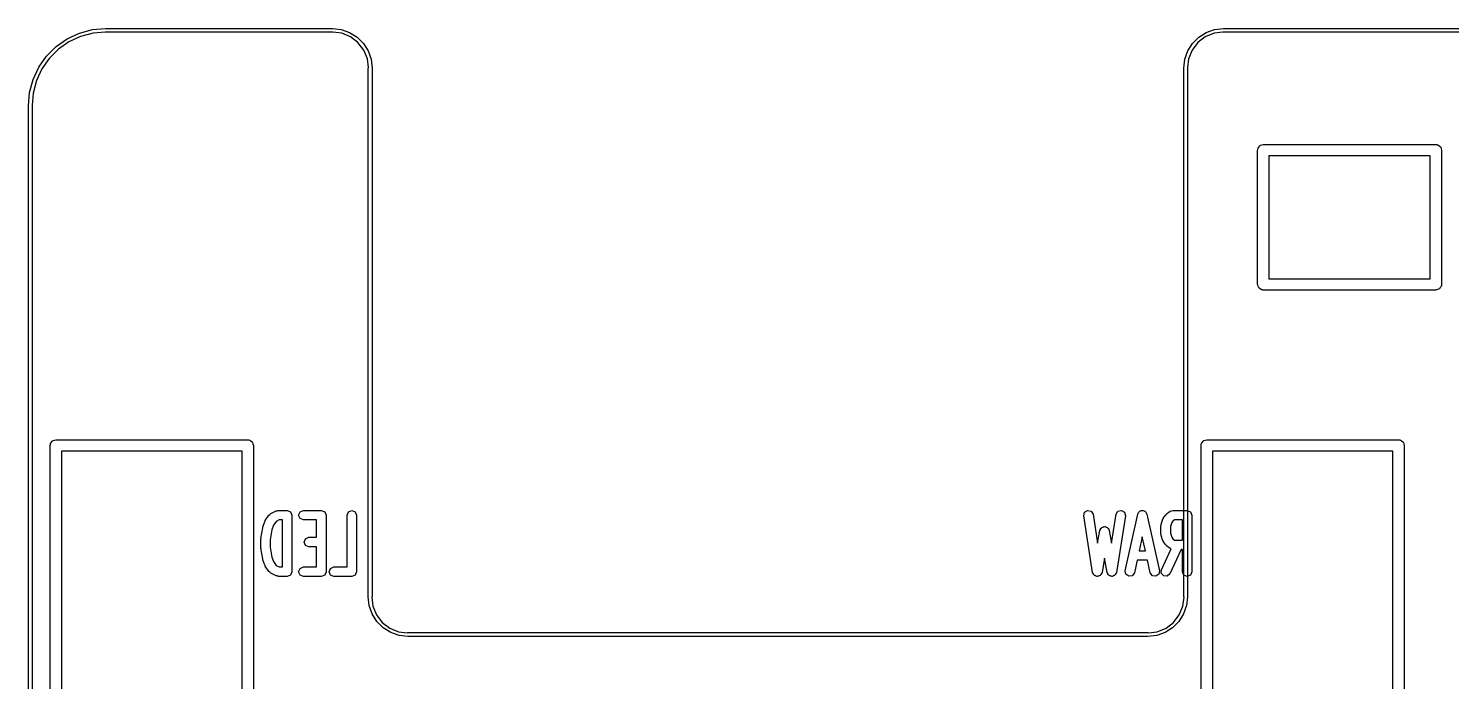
# Model space of a CAD drawing. Extents: x 62 to 223, y -188 to -37.
# Drawn here: x 88.21 to 107.06, y -50.92 to -42.27 of the extents above; entities that cross this region are included whole.
import ezdxf

# ---------------------------------------------------------------- set-up
doc = ezdxf.new("R2010")
doc.units = 0
doc.layers.add('BLACK', color=7, linetype='CONTINUOUS')

msp = doc.modelspace()

# ---------------------------------------------------------------- linework, layer by layer
at = {"layer": 'BLACK', "linetype": 'CONTINUOUS'}
for p, q in [((88.7265, -42.407), (88.8885, -42.3315)), ((88.9043, -42.375), (88.7497, -42.4471)), ((88.8885, -42.3315), (89.0611, -42.2852)), ((89.0691, -42.3308), (88.9043, -42.375)), ((89.0611, -42.2852), (89.239, -42.2696)), ((89.2315, -42.3166), (89.0691, -42.3308)), ((89.239, -42.3197), (89.2315, -42.3166)), ((89.239, -42.2696), (89.239, -42.2697)), ((89.239, -42.2697), (92.239, -42.2697)), ((92.239, -42.3197), (89.239, -42.3197)), ((92.239, -42.2697), (92.2391, -42.2697)), ((92.2466, -42.3166), (92.239, -42.3197)), ((92.2391, -42.2697), (92.2391, -42.2697)), ((92.2391, -42.2697), (92.3559, -42.2829)), ((92.363, -42.3319), (92.2466, -42.3166)), ((92.3559, -42.2829), (92.4668, -42.3217)), ((92.4786, -42.3798), (92.363, -42.3319)), ((92.4668, -42.3217), (92.5664, -42.3843)), ((92.5778, -42.456), (92.4786, -42.3798)), ((92.5664, -42.3843), (92.6495, -42.4674)), ((103.629, -42.4674), (103.712, -42.3842)), ((103.799, -42.3798), (103.7, -42.4559)), ((103.712, -42.3842), (103.811, -42.3217)), ((103.915, -42.3319), (103.799, -42.3798)), ((103.811, -42.3217), (103.922, -42.2828)), ((104.031, -42.3166), (103.915, -42.3319)), ((103.922, -42.2828), (104.039, -42.2696)), ((104.039, -42.3197), (104.031, -42.3166)), ((104.039, -42.2696), (104.039, -42.2697)), ((104.039, -42.2697), (104.039, -42.2697)), ((104.039, -42.2697), (104.039, -42.2697)), ((104.039, -42.2697), (126.985, -42.2697)), ((126.985, -42.3197), (104.039, -42.3197)), ((88.4538, -42.6358), (88.5802, -42.5095)), ((88.6099, -42.5449), (88.4893, -42.6656)), ((88.5802, -42.5095), (88.7265, -42.407)), ((88.7497, -42.4471), (88.6099, -42.5449)), ((92.6539, -42.5552), (92.5778, -42.456)), ((92.6495, -42.4674), (92.712, -42.5669)), ((92.7018, -42.6707), (92.6539, -42.5552)), ((92.712, -42.5669), (92.7508, -42.6779)), ((103.527, -42.6779), (103.566, -42.5669)), ((103.566, -42.5669), (103.629, -42.4674)), ((103.624, -42.5551), (103.576, -42.6707)), ((103.7, -42.4559), (103.624, -42.5551)), ((88.3514, -42.7822), (88.4538, -42.6358)), ((88.4893, -42.6656), (88.3914, -42.8053)), ((92.7171, -42.7873), (92.7018, -42.6707)), ((92.7508, -42.6779), (92.764, -42.7945)), ((103.514, -42.7947), (103.527, -42.6779)), ((103.576, -42.6707), (103.561, -42.7872)), ((88.2296, -43.1167), (88.2759, -42.9441)), ((88.3193, -42.96), (88.2752, -43.1248)), ((88.2759, -42.9441), (88.3514, -42.7822)), ((88.3914, -42.8053), (88.3193, -42.96)), ((92.7141, -42.7947), (92.7171, -42.7873)), ((92.7141, -49.7947), (92.7141, -42.7947)), ((92.764, -42.7945), (92.764, -42.7947)), ((92.764, -42.7947), (92.764, -49.7947)), ((103.514, -49.7947), (103.514, -42.7947)), ((103.561, -42.7872), (103.564, -42.7947)), ((103.564, -42.7947), (103.564, -49.7947)), ((88.2141, -43.2947), (88.2296, -43.1167)), ((88.2752, -43.1248), (88.261, -43.2873)), ((88.2141, -118.993), (88.2141, -43.2947)), ((88.261, -43.2873), (88.264, -43.2947)), ((88.264, -43.2947), (88.264, -119)), ((104.492, -43.8807), (104.494, -43.871)), ((104.492, -45.6587), (104.492, -43.8807)), ((104.493, -43.8677), (104.495, -43.8648)), ((104.494, -43.871), (104.493, -43.8677)), ((104.495, -43.8648), (104.497, -43.855)), ((104.497, -43.855), (104.509, -43.8401)), ((104.509, -43.8401), (104.519, -43.8232)), ((104.519, -43.8232), (104.525, -43.8209)), ((104.525, -43.8209), (104.529, -43.8157)), ((104.529, -43.8157), (104.549, -43.8124)), ((104.549, -43.8124), (104.567, -43.8057)), ((104.567, -43.8057), (106.853, -43.8057)), ((106.853, -43.8057), (106.863, -43.8074)), ((106.863, -43.8074), (106.866, -43.8068)), ((106.866, -43.8068), (106.869, -43.8085)), ((106.869, -43.8085), (106.879, -43.8102)), ((106.879, -43.8102), (106.894, -43.8227)), ((106.894, -43.8227), (106.91, -43.8325)), ((106.91, -43.8325), (106.913, -43.8389)), ((106.913, -43.8389), (106.918, -43.8432)), ((106.918, -43.8432), (106.921, -43.8624)), ((106.921, -43.8624), (106.928, -43.8807)), ((106.928, -43.8807), (106.928, -45.6587)), ((104.642, -43.9557), (104.642, -45.5837)), ((106.778, -43.9557), (104.642, -43.9557)), ((106.778, -45.5837), (106.778, -43.9557)), ((104.642, -45.5837), (106.778, -45.5837)), ((104.499, -45.677), (104.492, -45.6587)), ((104.502, -45.6962), (104.499, -45.677)), ((104.507, -45.7005), (104.502, -45.6962)), ((104.51, -45.7069), (104.507, -45.7005)), ((104.526, -45.7167), (104.51, -45.7069)), ((104.541, -45.7292), (104.526, -45.7167)), ((104.551, -45.7309), (104.541, -45.7292)), ((104.554, -45.7326), (104.551, -45.7309)), ((104.557, -45.732), (104.554, -45.7326)), ((104.567, -45.7337), (104.557, -45.732)), ((106.853, -45.7337), (104.567, -45.7337)), ((106.871, -45.727), (106.853, -45.7337)), ((106.89, -45.7237), (106.871, -45.727)), ((106.895, -45.7185), (106.89, -45.7237)), ((106.901, -45.7162), (106.895, -45.7185)), ((106.911, -45.6993), (106.901, -45.7162)), ((106.923, -45.6844), (106.911, -45.6993)), ((106.925, -45.6746), (106.923, -45.6844)), ((106.927, -45.6717), (106.925, -45.6746)), ((106.928, -45.6587), (106.926, -45.6684)), ((106.926, -45.6684), (106.927, -45.6717)), ((88.5027, -47.79), (88.5044, -47.7803)), ((88.5027, -78.27), (88.5027, -47.79)), ((88.5038, -47.777), (88.5055, -47.7741)), ((88.5044, -47.7803), (88.5038, -47.777)), ((88.5055, -47.7741), (88.5072, -47.7643)), ((88.5072, -47.7643), (88.5197, -47.7494)), ((88.5197, -47.7494), (88.5295, -47.7325)), ((88.5295, -47.7325), (88.5358, -47.7302)), ((88.5358, -47.7302), (88.5402, -47.725)), ((88.5402, -47.725), (88.5594, -47.7217)), ((88.5594, -47.7217), (88.5777, -47.715)), ((88.5777, -47.715), (91.1177, -47.715)), ((88.6527, -47.865), (88.6527, -78.195)), ((91.0427, -47.865), (88.6527, -47.865)), ((91.0427, -78.195), (91.0427, -47.865)), ((91.1177, -47.715), (91.1274, -47.7167)), ((91.1274, -47.7167), (91.1307, -47.7161)), ((91.1307, -47.7161), (91.1336, -47.7178)), ((91.1336, -47.7178), (91.1434, -47.7195)), ((91.1434, -47.7195), (91.1583, -47.732)), ((91.1583, -47.732), (91.1752, -47.7418)), ((91.1752, -47.7418), (91.1775, -47.7481)), ((91.1775, -47.7481), (91.1827, -47.7525)), ((91.1827, -47.7525), (91.186, -47.7717)), ((91.186, -47.7717), (91.1927, -47.79)), ((91.1927, -47.79), (91.1927, -78.27)), ((103.743, -47.79), (103.744, -47.7803)), ((103.743, -73.9416), (103.743, -47.79)), ((103.744, -47.777), (103.746, -47.7741)), ((103.744, -47.7803), (103.744, -47.777)), ((103.746, -47.7741), (103.747, -47.7643)), ((103.747, -47.7643), (103.76, -47.7494)), ((103.76, -47.7494), (103.769, -47.7325)), ((103.769, -47.7325), (103.776, -47.7302)), ((103.776, -47.7302), (103.78, -47.725)), ((103.78, -47.725), (103.799, -47.7217)), ((103.799, -47.7217), (103.818, -47.715)), ((103.818, -47.715), (106.358, -47.715)), ((103.893, -47.865), (103.893, -74.2229)), ((106.283, -47.865), (103.893, -47.865)), ((106.283, -78.195), (106.283, -47.865)), ((106.358, -47.715), (106.367, -47.7167)), ((106.367, -47.7167), (106.371, -47.7161)), ((106.371, -47.7161), (106.374, -47.7178)), ((106.374, -47.7178), (106.383, -47.7195)), ((106.383, -47.7195), (106.398, -47.732)), ((106.398, -47.732), (106.415, -47.7418)), ((106.415, -47.7418), (106.417, -47.7481)), ((106.417, -47.7481), (106.423, -47.7525)), ((106.423, -47.7525), (106.426, -47.7717)), ((106.426, -47.7717), (106.433, -47.79)), ((106.433, -47.79), (106.433, -78.27)), ((91.3189, -48.8716), (91.3427, -48.8002)), ((91.3427, -48.8002), (91.3483, -48.7937)), ((91.3483, -48.7937), (91.35, -48.7853)), ((91.35, -48.7853), (91.3976, -48.7138)), ((91.3976, -48.7138), (91.411, -48.7048)), ((91.411, -48.7048), (91.4217, -48.6926)), ((91.4217, -48.6926), (91.4931, -48.6569)), ((91.4924, -48.797), (91.4586, -48.8476)), ((91.5358, -48.7753), (91.4924, -48.797)), ((91.4931, -48.6569), (91.5076, -48.6559)), ((91.5076, -48.6559), (91.521, -48.6503)), ((91.521, -48.6503), (91.6401, -48.6503)), ((91.5776, -48.7753), (91.5358, -48.7753)), ((91.5776, -49.4003), (91.5776, -48.7753)), ((91.6401, -48.6503), (91.6843, -48.6686)), ((91.6843, -48.6686), (91.7026, -48.7128)), ((91.7026, -48.7128), (91.7026, -49.4628)), ((91.7919, -48.7128), (91.8102, -48.6686)), ((91.8102, -48.757), (91.7919, -48.7128)), ((91.8102, -48.6686), (91.8544, -48.6503)), ((91.8544, -48.7753), (91.8102, -48.757)), ((91.8544, -48.6503), (92.0925, -48.6503)), ((92.03, -48.7753), (91.8544, -48.7753)), ((92.03, -49.0074), (92.03, -48.7753)), ((92.0925, -48.6503), (92.1367, -48.6686)), ((92.1367, -48.6686), (92.155, -48.7128)), ((92.155, -48.7128), (92.155, -49.4628)), ((92.4347, -48.7128), (92.453, -48.6686)), ((92.4347, -49.4003), (92.4347, -48.7128)), ((92.453, -48.6686), (92.4972, -48.6503)), ((92.4972, -48.6503), (92.5414, -48.6686)), ((92.5414, -48.6686), (92.5597, -48.7128)), ((92.5597, -48.7128), (92.5597, -49.4628)), ((102.188, -48.7226), (102.2, -48.6761)), ((102.307, -49.4726), (102.188, -48.7226)), ((102.2, -48.6761), (102.24, -48.6511)), ((102.24, -48.6511), (102.287, -48.6622)), ((102.287, -48.6622), (102.312, -48.703)), ((102.312, -48.703), (102.373, -49.0861)), ((102.556, -49.0861), (102.617, -48.703)), ((102.617, -48.703), (102.642, -48.6622)), ((102.74, -48.7226), (102.621, -49.4726)), ((102.642, -48.6622), (102.688, -48.6511)), ((102.688, -48.6511), (102.729, -48.6761)), ((102.729, -48.6761), (102.74, -48.7226)), ((102.737, -49.4492), (102.903, -48.6992)), ((102.903, -48.6992), (102.91, -48.6902)), ((102.91, -48.6902), (102.912, -48.6792)), ((102.912, -48.6792), (102.923, -48.6713)), ((102.923, -48.6713), (102.931, -48.6601)), ((102.931, -48.6601), (102.942, -48.6581)), ((102.942, -48.6581), (102.951, -48.6518)), ((102.951, -48.6518), (102.964, -48.6542)), ((102.964, -48.6542), (102.978, -48.6518)), ((102.978, -48.6518), (102.987, -48.6581)), ((102.987, -48.6581), (102.998, -48.6601)), ((102.998, -48.6601), (103.006, -48.6713)), ((103.006, -48.6713), (103.017, -48.6792)), ((103.017, -48.6792), (103.019, -48.6902)), ((103.019, -48.6902), (103.025, -48.6992)), ((103.025, -48.6992), (103.192, -49.4492)), ((103.215, -48.8359), (103.238, -48.7644)), ((103.238, -48.7644), (103.244, -48.758)), ((103.244, -48.758), (103.246, -48.7495)), ((103.246, -48.7495), (103.27, -48.7138)), ((103.27, -48.7138), (103.279, -48.7078)), ((103.279, -48.7078), (103.284, -48.6985)), ((103.284, -48.6985), (103.332, -48.6628)), ((103.332, -48.6628), (103.351, -48.6579)), ((103.351, -48.6579), (103.369, -48.6503)), ((103.368, -48.7921), (103.354, -48.8119)), ((103.39, -48.7753), (103.368, -48.7921)), ((103.369, -48.6503), (103.56, -48.6503)), ((103.497, -48.7753), (103.39, -48.7753)), ((103.497, -49.0431), (103.497, -48.7753)), ((103.56, -48.6503), (103.604, -48.6686)), ((103.604, -48.6686), (103.622, -48.7128)), ((103.622, -48.7128), (103.622, -49.4628)), ((91.2927, -49.0239), (91.3165, -48.8811)), ((91.3165, -48.8811), (91.3193, -48.8767)), ((91.3193, -48.8767), (91.3189, -48.8716)), ((91.439, -48.9065), (91.4169, -49.0394)), ((91.4586, -48.8476), (91.439, -48.9065)), ((102.373, -49.0861), (102.403, -48.9161)), ((102.403, -48.9161), (102.41, -48.9046)), ((102.41, -48.9046), (102.413, -48.8913)), ((102.413, -48.8913), (102.423, -48.8853)), ((102.423, -48.8853), (102.429, -48.8758)), ((102.429, -48.8758), (102.442, -48.8729)), ((102.442, -48.8729), (102.453, -48.8655)), ((102.453, -48.8655), (102.464, -48.8679)), ((102.464, -48.8679), (102.475, -48.8655)), ((102.475, -48.8655), (102.487, -48.8729)), ((102.487, -48.8729), (102.5, -48.8758)), ((102.5, -48.8758), (102.506, -48.8853)), ((102.506, -48.8853), (102.516, -48.8913)), ((102.516, -48.8913), (102.519, -48.9046)), ((102.519, -48.9046), (102.526, -48.9161)), ((102.526, -48.9161), (102.556, -49.0861)), ((103.211, -48.8556), (103.215, -48.8461)), ((103.211, -48.9628), (103.211, -48.8556)), ((103.215, -48.9723), (103.211, -48.9628)), ((103.215, -48.8461), (103.215, -48.8359)), ((103.215, -48.9826), (103.215, -48.9723)), ((103.238, -49.054), (103.215, -48.9826)), ((103.354, -48.8119), (103.336, -48.8658)), ((103.336, -48.8658), (103.336, -48.9526)), ((103.336, -48.9526), (103.354, -49.0065)), ((91.2919, -49.0342), (91.2939, -49.0292)), ((91.2919, -49.1414), (91.2919, -49.0342)), ((91.2939, -49.1464), (91.2919, -49.1414)), ((91.2939, -49.0292), (91.2927, -49.0239)), ((91.2927, -49.1516), (91.2939, -49.1464)), ((91.3165, -49.2945), (91.2927, -49.1516)), ((91.4169, -49.0394), (91.4169, -49.1362)), ((91.4169, -49.1362), (91.439, -49.2691)), ((91.8633, -49.0699), (91.8816, -49.0257)), ((91.8816, -49.1141), (91.8633, -49.0699)), ((91.8816, -49.0257), (91.9258, -49.0074)), ((91.9258, -49.1324), (91.8816, -49.1141)), ((91.9258, -49.0074), (92.03, -49.0074)), ((92.03, -49.1324), (91.9258, -49.1324)), ((92.03, -49.4003), (92.03, -49.1324)), ((102.964, -49.0009), (102.923, -49.186)), ((102.923, -49.186), (103.006, -49.186)), ((103.006, -49.186), (102.964, -49.0009)), ((103.217, -49.4364), (103.347, -49.1594)), ((103.244, -49.0605), (103.238, -49.054)), ((103.246, -49.0689), (103.244, -49.0605)), ((103.27, -49.1046), (103.246, -49.0689)), ((103.279, -49.1106), (103.27, -49.1046)), ((103.284, -49.1199), (103.279, -49.1106)), ((103.332, -49.1556), (103.284, -49.1199)), ((103.48, -49.1681), (103.331, -49.4892)), ((103.347, -49.1594), (103.332, -49.1556)), ((103.354, -49.0065), (103.368, -49.0264)), ((103.368, -49.0264), (103.39, -49.0431)), ((103.39, -49.0431), (103.497, -49.0431)), ((103.497, -49.1681), (103.48, -49.1681)), ((103.497, -49.4628), (103.497, -49.1681)), ((91.3193, -49.2988), (91.3165, -49.2945)), ((91.3189, -49.304), (91.3193, -49.2988)), ((91.3427, -49.3754), (91.3189, -49.304)), ((91.439, -49.2691), (91.4586, -49.3279)), ((91.4586, -49.3279), (91.4924, -49.3786)), ((102.464, -49.2842), (102.431, -49.4737)), ((102.498, -49.4737), (102.464, -49.2842)), ((102.896, -49.311), (102.859, -49.4763)), ((103.033, -49.311), (102.896, -49.311)), ((103.07, -49.4763), (103.033, -49.311)), ((91.3483, -49.3819), (91.3427, -49.3754)), ((91.35, -49.3903), (91.3483, -49.3819)), ((91.3976, -49.4617), (91.35, -49.3903)), ((91.411, -49.4707), (91.3976, -49.4617)), ((91.4216, -49.483), (91.411, -49.4707)), ((91.4931, -49.5187), (91.4216, -49.483)), ((91.4924, -49.3786), (91.5358, -49.4003)), ((91.5076, -49.5197), (91.4931, -49.5187)), ((91.521, -49.5253), (91.5076, -49.5197)), ((91.6401, -49.5253), (91.521, -49.5253)), ((91.5358, -49.4003), (91.5776, -49.4003)), ((91.6843, -49.507), (91.6401, -49.5253)), ((91.7026, -49.4628), (91.6843, -49.507)), ((91.7919, -49.4628), (91.8102, -49.4186)), ((91.8102, -49.507), (91.7919, -49.4628)), ((91.8102, -49.4186), (91.8544, -49.4003)), ((91.8544, -49.5253), (91.8102, -49.507)), ((91.8544, -49.4003), (92.03, -49.4003)), ((92.0925, -49.5253), (91.8544, -49.5253)), ((92.1367, -49.507), (92.0925, -49.5253)), ((92.155, -49.4628), (92.1367, -49.507)), ((92.1966, -49.4628), (92.2149, -49.4186)), ((92.2149, -49.507), (92.1966, -49.4628)), ((92.2149, -49.4186), (92.2591, -49.4003)), ((92.2591, -49.5253), (92.2149, -49.507)), ((92.2591, -49.4003), (92.4347, -49.4003)), ((92.4972, -49.5253), (92.2591, -49.5253)), ((92.5414, -49.507), (92.4972, -49.5253)), ((92.5597, -49.4628), (92.5414, -49.507)), ((102.315, -49.4847), (102.307, -49.4726)), ((102.318, -49.4986), (102.315, -49.4847)), ((102.327, -49.5043), (102.318, -49.4986)), ((102.332, -49.5134), (102.327, -49.5043)), ((102.346, -49.5167), (102.332, -49.5134)), ((102.358, -49.5243), (102.346, -49.5167)), ((102.369, -49.522), (102.358, -49.5243)), ((102.379, -49.5245), (102.369, -49.522)), ((102.391, -49.5171), (102.379, -49.5245)), ((102.405, -49.514), (102.391, -49.5171)), ((102.411, -49.5051), (102.405, -49.514)), ((102.42, -49.4995), (102.411, -49.5051)), ((102.423, -49.4857), (102.42, -49.4995)), ((102.431, -49.4737), (102.423, -49.4857)), ((102.506, -49.4857), (102.498, -49.4737)), ((102.509, -49.4995), (102.506, -49.4857)), ((102.518, -49.5051), (102.509, -49.4995)), ((102.524, -49.514), (102.518, -49.5051)), ((102.538, -49.5171), (102.524, -49.514)), ((102.55, -49.5245), (102.538, -49.5171)), ((102.56, -49.522), (102.55, -49.5245)), ((102.571, -49.5243), (102.56, -49.522)), ((102.583, -49.5167), (102.571, -49.5243)), ((102.596, -49.5134), (102.583, -49.5167)), ((102.602, -49.5043), (102.596, -49.5134)), ((102.611, -49.4986), (102.602, -49.5043)), ((102.614, -49.4847), (102.611, -49.4986)), ((102.621, -49.4726), (102.614, -49.4847)), ((102.745, -49.4963), (102.737, -49.4492)), ((102.784, -49.5238), (102.745, -49.4963)), ((102.831, -49.5155), (102.784, -49.5238)), ((102.859, -49.4763), (102.831, -49.5155)), ((103.098, -49.5155), (103.07, -49.4763)), ((103.145, -49.5238), (103.098, -49.5155)), ((103.184, -49.4963), (103.145, -49.5238)), ((103.192, -49.4492), (103.184, -49.4963)), ((103.215, -49.4841), (103.217, -49.4364)), ((103.248, -49.5194), (103.215, -49.4841)), ((103.295, -49.5215), (103.248, -49.5194)), ((103.331, -49.4892), (103.295, -49.5215)), ((103.515, -49.507), (103.497, -49.4628)), ((103.56, -49.5253), (103.515, -49.507)), ((103.604, -49.507), (103.56, -49.5253)), ((103.622, -49.4628), (103.604, -49.507)), ((92.7141, -49.7948), (92.7141, -49.7947)), ((92.7273, -49.9115), (92.7141, -49.7948)), ((92.7661, -50.0225), (92.7273, -49.9115)), ((92.764, -49.7947), (92.761, -49.8021)), ((92.761, -49.8021), (92.7763, -49.9187)), ((92.7763, -49.9187), (92.8242, -50.0342)), ((103.454, -50.0343), (103.502, -49.9187)), ((103.502, -49.9187), (103.517, -49.8022)), ((103.551, -49.9115), (103.512, -50.0225)), ((103.517, -49.8022), (103.514, -49.7947)), ((103.564, -49.7947), (103.551, -49.9115)), ((92.8286, -50.122), (92.7661, -50.0225)), ((92.8242, -50.0342), (92.9003, -50.1335)), ((92.9117, -50.2052), (92.8286, -50.122)), ((103.45, -50.122), (103.366, -50.2052)), ((103.378, -50.1335), (103.454, -50.0343)), ((103.512, -50.0225), (103.45, -50.122)), ((92.9003, -50.1335), (92.9995, -50.2096)), ((93.0113, -50.2677), (92.9117, -50.2052)), ((92.9995, -50.2096), (93.1151, -50.2575)), ((93.1222, -50.3065), (93.0113, -50.2677)), ((93.1151, -50.2575), (93.2315, -50.2728)), ((93.239, -50.3197), (93.1222, -50.3065)), ((93.2315, -50.2728), (93.239, -50.2697)), ((93.239, -50.2697), (103.039, -50.2697)), ((103.039, -50.2697), (103.047, -50.2728)), ((103.156, -50.3066), (103.039, -50.3197)), ((103.047, -50.2728), (103.163, -50.2575)), ((103.267, -50.2677), (103.156, -50.3066)), ((103.163, -50.2575), (103.279, -50.2096)), ((103.366, -50.2052), (103.267, -50.2677)), ((103.279, -50.2096), (103.378, -50.1335)), ((103.039, -50.3197), (93.239, -50.3197)), ((103.039, -50.3197), (103.039, -50.3197))]:
    msp.add_line(p, q, dxfattribs=at)

doc.saveas('drawing.dxf')
